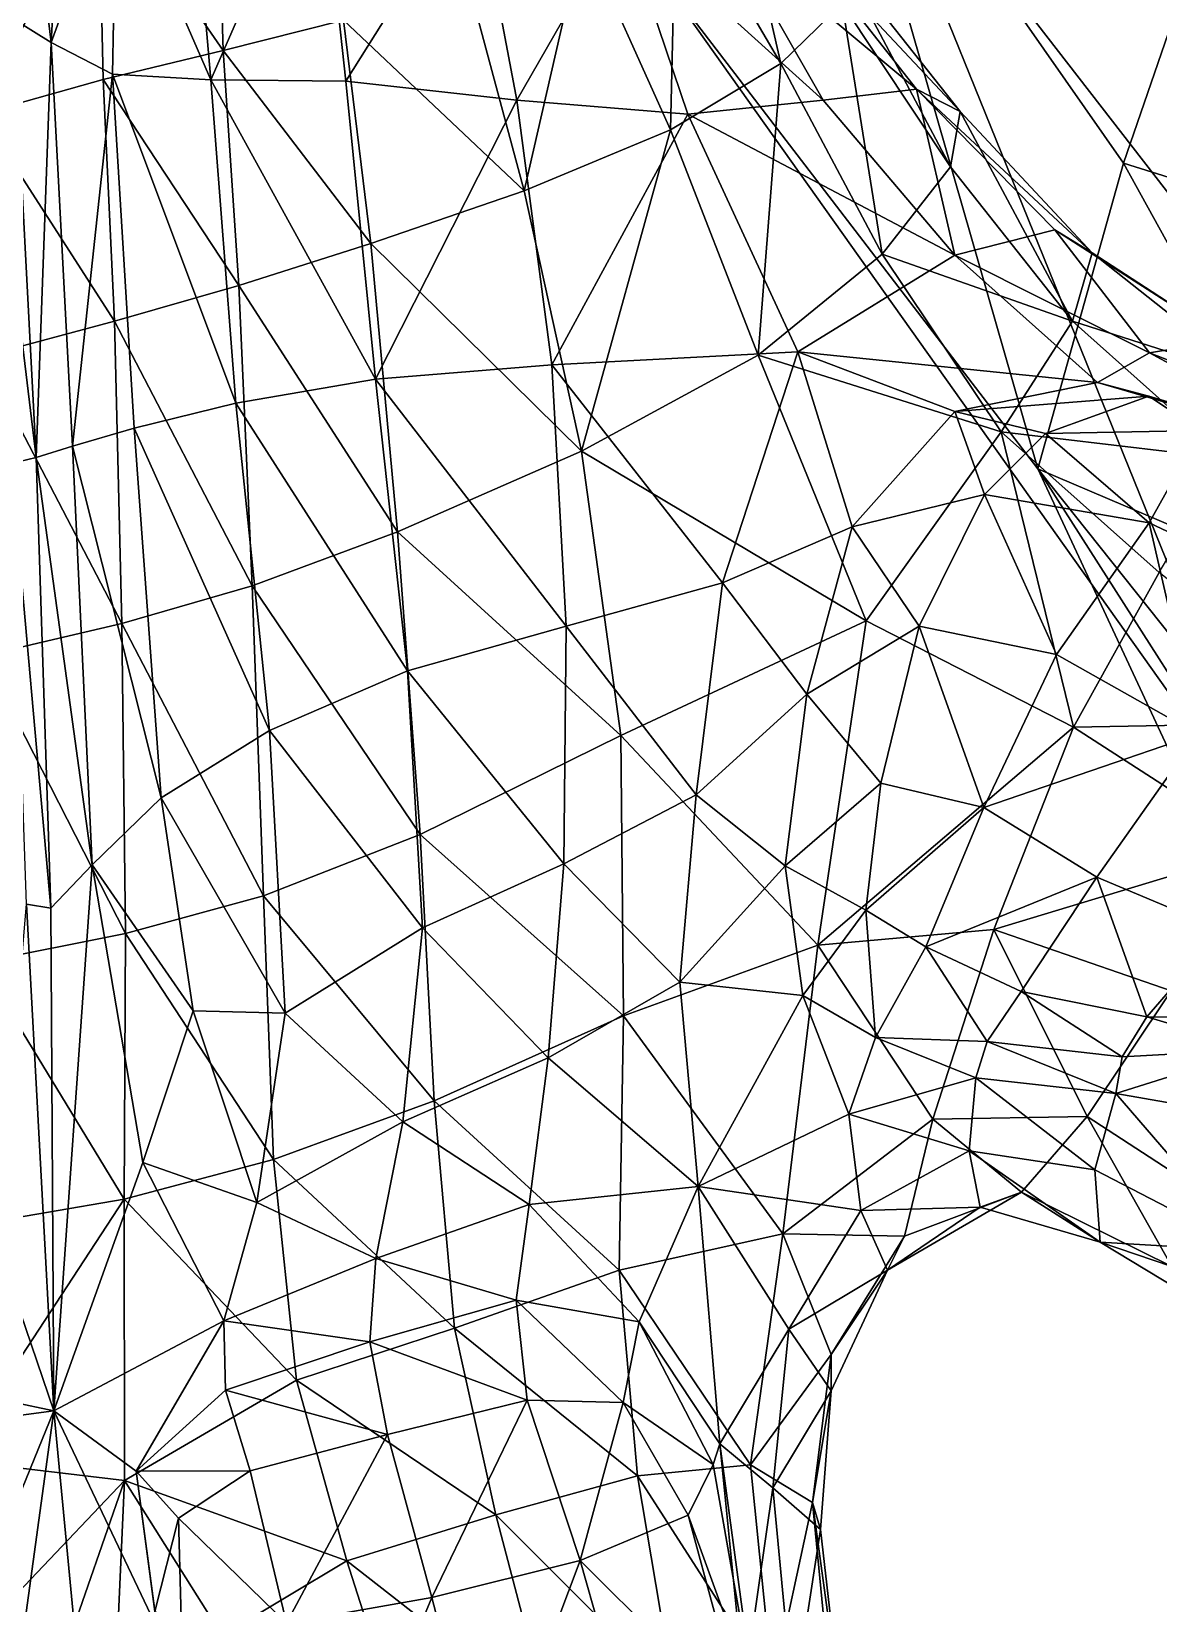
# Model space of a CAD drawing. Extents: x -76 to 76, y -20 to 79.
# Drawn here: x -4.298 to -2.969, y -11.19 to -9.336 of the extents above; entities that cross this region are included whole.
import ezdxf

# ---------------------------------------------------------------- set-up
doc = ezdxf.new("R2010")
doc.units = 0

msp = doc.modelspace()

# ---------------------------------------------------------------- linework, layer by layer
for points in [[(-3.3299, -9.0465, 13.2909), (-2.7079, -9.849, 14.0863), (-2.9404, -8.6608, 14.4055)], [(-4.2751, -9.349, 0.2244), (-4.3198, -9.3212, 0.2704), (-4.3467, -8.7608, 0.5062)], [(-4.2561, -9.0036, 0.3179), (-4.2751, -9.349, 0.2244), (-4.3467, -8.7608, 0.5062)], [(-3.0107, -9.4914, 10.9327), (-3.3582, -8.9937, 10.9503), (-2.8358, -8.9831, 10.5049)], [(-3.0107, -9.4914, 10.9327), (-2.8358, -8.9831, 10.5049), (-2.486, -9.6561, 10.6308)], [(-4.2751, -9.349, 0.2244), (-4.2561, -9.0036, 0.3179), (-4.198, -9.1376, 0.2348)], [(-3.1118, -9.8516, 11.5283), (-3.5645, -9.2606, 11.8281), (-3.3582, -8.9937, 10.9503)], [(-3.0107, -9.4914, 10.9327), (-3.1118, -9.8516, 11.5283), (-3.3582, -8.9937, 10.9503)], [(-3.3299, -9.0465, 13.2909), (-3.5645, -9.2606, 11.8281), (-2.8165, -10.3138, 13.3911)], [(-2.7079, -9.849, 14.0863), (-3.3299, -9.0465, 13.2909), (-2.8165, -10.3138, 13.3911)], [(-4.1137, -9.0806, 0.2363), (-4.0866, -9.393, 0.1399), (-4.198, -9.1376, 0.2348)], [(-4.0866, -9.393, 0.1399), (-4.1137, -9.0806, 0.2363), (-3.9594, -9.1018, 0.2666)], [(-3.9276, -9.3948, 0.1642), (-4.0866, -9.393, 0.1399), (-3.9594, -9.1018, 0.2666)], [(-3.9276, -9.3948, 0.1642), (-3.9594, -9.1018, 0.2666), (-3.776, -9.1528, 0.3264)], [(-3.5379, -9.1632, 1.3046), (-3.4148, -9.374, 1.1932), (-3.4749, -9.111, 1.1749)], [(-3.4148, -9.374, 1.1932), (-3.3423, -9.3033, 1.0279), (-3.4749, -9.111, 1.1749)], [(-4.2027, -9.3863, 0.1562), (-4.2751, -9.349, 0.2244), (-4.198, -9.1376, 0.2348)], [(-4.0723, -9.3587, 1.6786), (-4.0794, -9.1234, 1.7851), (-4.219, -9.1459, 1.7533)], [(-4.0866, -9.393, 0.1399), (-4.2027, -9.3863, 0.1562), (-4.198, -9.1376, 0.2348)], [(-4.0723, -9.3587, 1.6786), (-3.9302, -9.3228, 1.7383), (-4.0794, -9.1234, 1.7851)], [(-4.3578, -9.433, 1.7171), (-4.2137, -9.3926, 1.6155), (-4.219, -9.1459, 1.7533)], [(-4.3556, -9.1873, 1.8379), (-4.3578, -9.433, 1.7171), (-4.219, -9.1459, 1.7533)], [(-4.2137, -9.3926, 1.6155), (-4.0723, -9.3587, 1.6786), (-4.219, -9.1459, 1.7533)], [(-3.7261, -9.4171, 0.2176), (-3.9276, -9.3948, 0.1642), (-3.776, -9.1528, 0.3264)], [(-3.7261, -9.4171, 0.2176), (-3.776, -9.1528, 0.3264), (-3.6027, -9.2019, 0.4197)], [(-3.5379, -9.1632, 1.3046), (-3.6482, -9.2221, 1.4466), (-3.5448, -9.4522, 1.3778)], [(-3.4148, -9.374, 1.1932), (-3.5379, -9.1632, 1.3046), (-3.5448, -9.4522, 1.3778)], [(-3.5245, -9.4334, 0.3023), (-3.7261, -9.4171, 0.2176), (-3.6027, -9.2019, 0.4197)], [(-3.3647, -9.417, 0.4203), (-3.5245, -9.4334, 0.3023), (-3.6027, -9.2019, 0.4197)], [(-3.4786, -9.2174, 0.5502), (-3.3647, -9.417, 0.4203), (-3.6027, -9.2019, 0.4197)], [(-3.7839, -9.2763, 1.6261), (-3.7173, -9.524, 1.6), (-3.6482, -9.2221, 1.4466)], [(-3.7173, -9.524, 1.6), (-3.5448, -9.4522, 1.3778), (-3.6482, -9.2221, 1.4466)], [(-3.3647, -9.417, 0.4203), (-3.4786, -9.2174, 0.5502), (-3.2549, -9.4041, 0.5664)], [(-3.4786, -9.2174, 0.5502), (-3.3948, -9.2259, 0.7031), (-3.2549, -9.4041, 0.5664)], [(-3.2031, -9.4306, 0.7355), (-3.2549, -9.4041, 0.5664), (-3.3948, -9.2259, 0.7031)], [(-3.3425, -9.2543, 0.8634), (-3.2031, -9.4306, 0.7355), (-3.3948, -9.2259, 0.7031)], [(-2.8165, -10.3138, 13.3911), (-3.5645, -9.2606, 11.8281), (-3.1118, -9.8516, 11.5283)], [(-3.2031, -9.4306, 0.7355), (-3.3425, -9.2543, 0.8634), (-3.2147, -9.4957, 0.9189)], [(-3.3425, -9.2543, 0.8634), (-3.3423, -9.3033, 1.0279), (-3.2147, -9.4957, 0.9189)], [(-3.7839, -9.2763, 1.6261), (-3.9302, -9.3228, 1.7383), (-3.7173, -9.524, 1.6)], [(-3.4148, -9.374, 1.1932), (-3.2953, -9.5985, 1.1077), (-3.3423, -9.3033, 1.0279)], [(-3.2953, -9.5985, 1.1077), (-3.2147, -9.4957, 0.9189), (-3.3423, -9.3033, 1.0279)], [(-4.3526, -9.3429, 0.2197), (-4.3198, -9.3212, 0.2704), (-4.2925, -9.8383, 0.1493)], [(-4.3198, -9.3212, 0.2704), (-4.2751, -9.349, 0.2244), (-4.2925, -9.8383, 0.1493)], [(-3.9302, -9.3228, 1.7383), (-4.0723, -9.3587, 1.6786), (-3.8982, -9.5861, 1.7329)], [(-3.9302, -9.3228, 1.7383), (-3.8982, -9.5861, 1.7329), (-3.7173, -9.524, 1.6)], [(-4.322, -9.8455, 0.114), (-4.3526, -9.3429, 0.2197), (-4.2925, -9.8383, 0.1493)], [(-4.2751, -9.349, 0.2244), (-4.2499, -9.8249, 0.1189), (-4.2925, -9.8383, 0.1493)], [(-4.2751, -9.349, 0.2244), (-4.2027, -9.3863, 0.1562), (-4.2499, -9.8249, 0.1189)], [(-4.0723, -9.3587, 1.6786), (-4.2137, -9.3926, 1.6155), (-4.0536, -9.6354, 1.6495)], [(-4.0723, -9.3587, 1.6786), (-4.0536, -9.6354, 1.6495), (-3.8982, -9.5861, 1.7329)], [(-3.4148, -9.374, 1.1932), (-3.5448, -9.4522, 1.3778), (-3.4415, -9.7176, 1.3135)], [(-3.2953, -9.5985, 1.1077), (-3.4148, -9.374, 1.1932), (-3.4415, -9.7176, 1.3135)], [(-4.2137, -9.3926, 1.6155), (-4.3578, -9.433, 1.7171), (-4.2005, -9.6778, 1.5617)], [(-4.2027, -9.3863, 0.1562), (-4.1771, -9.804, 0.072), (-4.2499, -9.8249, 0.1189)], [(-4.2137, -9.3926, 1.6155), (-4.2005, -9.6778, 1.5617), (-4.0536, -9.6354, 1.6495)], [(-4.0866, -9.393, 0.1399), (-4.0573, -9.7744, 0.0578), (-4.2027, -9.3863, 0.1562)], [(-4.0573, -9.7744, 0.0578), (-4.1771, -9.804, 0.072), (-4.2027, -9.3863, 0.1562)], [(-4.0866, -9.393, 0.1399), (-3.9276, -9.3948, 0.1642), (-3.8925, -9.746, 0.073)], [(-4.0573, -9.7744, 0.0578), (-4.0866, -9.393, 0.1399), (-3.8925, -9.746, 0.073)], [(-3.9276, -9.3948, 0.1642), (-3.7261, -9.4171, 0.2176), (-3.8925, -9.746, 0.073)], [(-3.3647, -9.417, 0.4203), (-3.2549, -9.4041, 0.5664), (-3.2094, -9.6, 0.3391)], [(-3.2031, -9.4306, 0.7355), (-3.0476, -9.597, 0.6676), (-3.2549, -9.4041, 0.5664)], [(-3.0476, -9.597, 0.6676), (-3.0917, -9.5698, 0.4888), (-3.2549, -9.4041, 0.5664)], [(-3.2549, -9.4041, 0.5664), (-3.0917, -9.5698, 0.4888), (-3.2094, -9.6, 0.3391)], [(-4.3578, -9.433, 1.7171), (-4.3559, -9.7192, 1.6815), (-4.2005, -9.6778, 1.5617)], [(-3.7261, -9.4171, 0.2176), (-3.6846, -9.729, 0.1142), (-3.8925, -9.746, 0.073)], [(-3.7261, -9.4171, 0.2176), (-3.5245, -9.4334, 0.3023), (-3.6846, -9.729, 0.1142)], [(-3.5245, -9.4334, 0.3023), (-3.3946, -9.714, 0.1757), (-3.6846, -9.729, 0.1142)], [(-3.3647, -9.417, 0.4203), (-3.2094, -9.6, 0.3391), (-3.5245, -9.4334, 0.3023)], [(-3.2094, -9.6, 0.3391), (-3.3946, -9.714, 0.1757), (-3.5245, -9.4334, 0.3023)], [(-3.2031, -9.4306, 0.7355), (-3.2147, -9.4957, 0.9189), (-3.0708, -9.6778, 0.8624)], [(-3.0476, -9.597, 0.6676), (-3.2031, -9.4306, 0.7355), (-3.0708, -9.6778, 0.8624)], [(-3.7173, -9.524, 1.6), (-3.6498, -9.8311, 1.5478), (-3.5448, -9.4522, 1.3778)], [(-3.6498, -9.8311, 1.5478), (-3.4415, -9.7176, 1.3135), (-3.5448, -9.4522, 1.3778)], [(-3.2147, -9.4957, 0.9189), (-3.2953, -9.5985, 1.1077), (-3.0708, -9.6778, 0.8624)], [(-3.0107, -9.4914, 10.9327), (-2.7196, -10.0189, 11.115), (-3.1118, -9.8516, 11.5283)], [(-2.7196, -10.0189, 11.115), (-3.0107, -9.4914, 10.9327), (-2.486, -9.6561, 10.6308)], [(-3.6498, -9.8311, 1.5478), (-3.7173, -9.524, 1.6), (-3.8982, -9.5861, 1.7329)], [(-2.9801, -9.7148, 0.3361), (-3.2094, -9.6, 0.3391), (-3.0917, -9.5698, 0.4888)], [(-2.8892, -9.7, 0.4947), (-3.0917, -9.5698, 0.4888), (-3.0476, -9.597, 0.6676)], [(-2.8892, -9.7, 0.4947), (-2.9801, -9.7148, 0.3361), (-3.0917, -9.5698, 0.4888)], [(-3.8665, -9.9262, 1.6842), (-3.8982, -9.5861, 1.7329), (-4.0536, -9.6354, 1.6495)], [(-3.8665, -9.9262, 1.6842), (-3.6498, -9.8311, 1.5478), (-3.8982, -9.5861, 1.7329)], [(-3.2953, -9.5985, 1.1077), (-3.4415, -9.7176, 1.3135), (-3.1548, -9.8081, 1.0605)], [(-3.0414, -9.7499, 0.2135), (-3.3946, -9.714, 0.1757), (-3.2094, -9.6, 0.3391)], [(-3.2953, -9.5985, 1.1077), (-3.1548, -9.8081, 1.0605), (-3.0708, -9.6778, 0.8624)], [(-2.9801, -9.7148, 0.3361), (-3.0414, -9.7499, 0.2135), (-3.2094, -9.6, 0.3391)], [(-2.861, -9.7449, 0.6786), (-3.0476, -9.597, 0.6676), (-3.0708, -9.6778, 0.8624)], [(-2.861, -9.7449, 0.6786), (-2.8892, -9.7, 0.4947), (-3.0476, -9.597, 0.6676)], [(-4.0379, -9.9896, 1.5962), (-4.0536, -9.6354, 1.6495), (-4.2005, -9.6778, 1.5617)], [(-4.0379, -9.9896, 1.5962), (-3.8665, -9.9262, 1.6842), (-4.0536, -9.6354, 1.6495)], [(-4.1915, -10.0341, 1.5057), (-4.2005, -9.6778, 1.5617), (-4.3559, -9.7192, 1.6815)], [(-4.1915, -10.0341, 1.5057), (-4.0379, -9.9896, 1.5962), (-4.2005, -9.6778, 1.5617)], [(-2.8894, -9.8395, 0.8732), (-3.0708, -9.6778, 0.8624), (-3.1548, -9.8081, 1.0605)], [(-2.8894, -9.8395, 0.8732), (-2.861, -9.7449, 0.6786), (-3.0708, -9.6778, 0.8624)], [(-2.9801, -9.7148, 0.3361), (-2.8892, -9.7, 0.4947), (-2.7292, -9.813, 0.3656)], [(-4.3549, -10.0723, 1.6345), (-4.1915, -10.0341, 1.5057), (-4.3559, -9.7192, 1.6815)], [(-3.6846, -9.729, 0.1142), (-3.6676, -10.0371, 0.0065), (-3.8925, -9.746, 0.073)], [(-3.6846, -9.729, 0.1142), (-3.3946, -9.714, 0.1757), (-3.4835, -9.986, 0.0347)], [(-3.6676, -10.0371, 0.0065), (-3.6846, -9.729, 0.1142), (-3.4835, -9.986, 0.0347)], [(-3.4415, -9.7176, 1.3135), (-3.6498, -9.8311, 1.5478), (-3.3139, -10.0309, 1.2458)], [(-3.3306, -9.9201, 0.0353), (-3.4835, -9.986, 0.0347), (-3.3946, -9.714, 0.1757)], [(-3.4415, -9.7176, 1.3135), (-3.3139, -10.0309, 1.2458), (-3.1548, -9.8081, 1.0605)], [(-3.2094, -9.784, 0.1021), (-3.3306, -9.9201, 0.0353), (-3.3946, -9.714, 0.1757)], [(-3.2094, -9.784, 0.1021), (-3.3946, -9.714, 0.1757), (-3.0414, -9.7499, 0.2135)], [(-3.0414, -9.7499, 0.2135), (-2.9801, -9.7148, 0.3361), (-2.7695, -9.8292, 0.2359)], [(-2.9801, -9.7148, 0.3361), (-2.7292, -9.813, 0.3656), (-2.7695, -9.8292, 0.2359)], [(-4.0573, -9.7744, 0.0578), (-3.8925, -9.746, 0.073), (-3.855, -10.0898, -0.0227)], [(-3.6676, -10.0371, 0.0065), (-3.855, -10.0898, -0.0227), (-3.8925, -9.746, 0.073)], [(-2.9807, -9.7659, 0.1378), (-3.2094, -9.784, 0.1021), (-3.0414, -9.7499, 0.2135)], [(-2.9807, -9.7659, 0.1378), (-3.0414, -9.7499, 0.2135), (-2.7695, -9.8292, 0.2359)], [(-3.2094, -9.784, 0.1021), (-2.9807, -9.7659, 0.1378), (-3.1025, -9.81, 0.0716)], [(-2.9807, -9.7659, 0.1378), (-2.9197, -9.8066, 0.0823), (-3.1025, -9.81, 0.0716)], [(-2.9807, -9.7659, 0.1378), (-2.7325, -9.8401, 0.1553), (-2.9197, -9.8066, 0.0823)], [(-2.7325, -9.8401, 0.1553), (-2.9807, -9.7659, 0.1378), (-2.7695, -9.8292, 0.2359)], [(-4.0573, -9.7744, 0.0578), (-4.0177, -10.1604, -0.0265), (-4.1771, -9.804, 0.072)], [(-4.0177, -10.1604, -0.0265), (-4.0573, -9.7744, 0.0578), (-3.855, -10.0898, -0.0227)], [(-3.3306, -9.9201, 0.0353), (-3.2094, -9.784, 0.1021), (-3.1744, -9.8822, 0.025)], [(-3.2094, -9.784, 0.1021), (-3.1025, -9.81, 0.0716), (-3.1744, -9.8822, 0.025)], [(-4.2499, -9.8249, 0.1189), (-4.1771, -9.804, 0.072), (-4.1452, -10.2398, -0.0062)], [(-4.0177, -10.1604, -0.0265), (-4.1452, -10.2398, -0.0062), (-4.1771, -9.804, 0.072)], [(-3.1548, -9.8081, 1.0605), (-3.3139, -10.0309, 1.2458), (-3.0695, -10.1563, 1.179)], [(-2.9803, -9.9154, 0.0202), (-3.1744, -9.8822, 0.025), (-3.1025, -9.81, 0.0716)], [(-2.9685, -9.9739, 1.0641), (-2.8894, -9.8395, 0.8732), (-3.1548, -9.8081, 1.0605)], [(-2.9685, -9.9739, 1.0641), (-3.1548, -9.8081, 1.0605), (-3.0695, -10.1563, 1.179)], [(-2.9197, -9.8066, 0.0823), (-2.9803, -9.9154, 0.0202), (-3.1025, -9.81, 0.0716)], [(-2.9803, -9.9154, 0.0202), (-2.9197, -9.8066, 0.0823), (-2.7927, -10.0044, 0.0239)], [(-4.322, -9.8455, 0.114), (-4.2925, -9.8383, 0.1493), (-4.2754, -10.3699, 0.0635)], [(-4.2499, -9.8249, 0.1189), (-4.2268, -10.3188, 0.0371), (-4.2925, -9.8383, 0.1493)], [(-4.2268, -10.3188, 0.0371), (-4.2754, -10.3699, 0.0635), (-4.2925, -9.8383, 0.1493)], [(-4.2268, -10.3188, 0.0371), (-4.2499, -9.8249, 0.1189), (-4.1452, -10.2398, -0.0062)], [(-3.6498, -9.8311, 1.5478), (-3.8665, -9.9262, 1.6842), (-3.6034, -10.166, 1.4748)], [(-3.6498, -9.8311, 1.5478), (-3.6034, -10.166, 1.4748), (-3.3139, -10.0309, 1.2458)], [(-4.3039, -10.3651, 0.0333), (-4.322, -9.8455, 0.114), (-4.2754, -10.3699, 0.0635)], [(-2.7314, -10.6683, 13.0464), (-2.8165, -10.3138, 13.3911), (-3.1118, -9.8516, 11.5283)], [(-2.7314, -10.6683, 13.0464), (-3.1118, -9.8516, 11.5283), (-2.8654, -10.1614, 11.5341)], [(-2.7196, -10.0189, 11.115), (-2.8654, -10.1614, 11.5341), (-3.1118, -9.8516, 11.5283)], [(-3.3306, -9.9201, 0.0353), (-3.1744, -9.8822, 0.025), (-3.2515, -10.0371, -0.0136)], [(-3.0897, -10.0707, -0.0235), (-3.2515, -10.0371, -0.0136), (-3.1744, -9.8822, 0.025)], [(-2.9803, -9.9154, 0.0202), (-3.0897, -10.0707, -0.0235), (-3.1744, -9.8822, 0.025)], [(-3.0897, -10.0707, -0.0235), (-2.9803, -9.9154, 0.0202), (-2.9229, -10.1646, -0.0266)], [(-2.9803, -9.9154, 0.0202), (-2.7927, -10.0044, 0.0239), (-2.9229, -10.1646, -0.0266)], [(-3.8665, -9.9262, 1.6842), (-4.0379, -9.9896, 1.5962), (-3.84, -10.2831, 1.6085)], [(-3.8665, -9.9262, 1.6842), (-3.84, -10.2831, 1.6085), (-3.6034, -10.166, 1.4748)], [(-3.3306, -9.9201, 0.0353), (-3.384, -10.1176, -0.016), (-3.4835, -9.986, 0.0347)], [(-3.384, -10.1176, -0.016), (-3.3306, -9.9201, 0.0353), (-3.2515, -10.0371, -0.0136)], [(-4.0379, -9.9896, 1.5962), (-4.1915, -10.0341, 1.5057), (-4.0245, -10.3552, 1.5316)], [(-4.0379, -9.9896, 1.5962), (-4.0245, -10.3552, 1.5316), (-3.84, -10.2831, 1.6085)], [(-3.6676, -10.0371, 0.0065), (-3.4835, -9.986, 0.0347), (-3.5146, -10.2363, -0.0307)], [(-3.384, -10.1176, -0.016), (-3.5146, -10.2363, -0.0307), (-3.4835, -9.986, 0.0347)], [(-2.9685, -9.9739, 1.0641), (-3.0695, -10.1563, 1.179), (-2.7478, -10.1503, 1.0955)], [(-4.1915, -10.0341, 1.5057), (-4.3549, -10.0723, 1.6345), (-4.1873, -10.3997, 1.4528)], [(-4.1915, -10.0341, 1.5057), (-4.1873, -10.3997, 1.4528), (-4.0245, -10.3552, 1.5316)], [(-3.6676, -10.0371, 0.0065), (-3.6706, -10.3176, -0.058), (-3.855, -10.0898, -0.0227)], [(-3.6706, -10.3176, -0.058), (-3.6676, -10.0371, 0.0065), (-3.5146, -10.2363, -0.0307)], [(-3.3709, -10.4134, 1.2107), (-3.3139, -10.0309, 1.2458), (-3.6034, -10.166, 1.4748)], [(-3.384, -10.1176, -0.016), (-3.2515, -10.0371, -0.0136), (-3.2967, -10.2222, -0.0122)], [(-3.0695, -10.1563, 1.179), (-3.3139, -10.0309, 1.2458), (-3.3709, -10.4134, 1.2107)], [(-3.1752, -10.251, -0.0242), (-3.2967, -10.2222, -0.0122), (-3.2515, -10.0371, -0.0136)], [(-3.0897, -10.0707, -0.0235), (-3.1752, -10.251, -0.0242), (-3.2515, -10.0371, -0.0136)], [(-4.3549, -10.0723, 1.6345), (-4.359, -10.4337, 1.5806), (-4.1873, -10.3997, 1.4528)], [(-3.1752, -10.251, -0.0242), (-3.0897, -10.0707, -0.0235), (-2.9229, -10.1646, -0.0266)], [(-4.0177, -10.1604, -0.0265), (-3.855, -10.0898, -0.0227), (-3.837, -10.3928, -0.0789)], [(-3.6706, -10.3176, -0.058), (-3.837, -10.3928, -0.0789), (-3.855, -10.0898, -0.0227)], [(-3.384, -10.1176, -0.016), (-3.4095, -10.3199, -0.0053), (-3.5146, -10.2363, -0.0307)], [(-3.4095, -10.3199, -0.0053), (-3.384, -10.1176, -0.016), (-3.2967, -10.2222, -0.0122)], [(-3.1637, -10.3948, 1.1459), (-3.0695, -10.1563, 1.179), (-3.3709, -10.4134, 1.2107)], [(-3.0695, -10.1563, 1.179), (-3.1637, -10.3948, 1.1459), (-2.8481, -10.2993, 1.1931)], [(-3.0695, -10.1563, 1.179), (-2.8481, -10.2993, 1.1931), (-2.7478, -10.1503, 1.0955)], [(-4.0177, -10.1604, -0.0265), (-3.999, -10.4937, -0.0747), (-4.1452, -10.2398, -0.0062)], [(-3.999, -10.4937, -0.0747), (-4.0177, -10.1604, -0.0265), (-3.837, -10.3928, -0.0789)], [(-3.6002, -10.4967, 1.3863), (-3.6034, -10.166, 1.4748), (-3.84, -10.2831, 1.6085)], [(-3.6002, -10.4967, 1.3863), (-3.3709, -10.4134, 1.2107), (-3.6034, -10.166, 1.4748)], [(-3.042, -10.3331, -0.027), (-3.1752, -10.251, -0.0242), (-2.9229, -10.1646, -0.0266)], [(-2.8943, -10.3955, -0.0069), (-3.042, -10.3331, -0.027), (-2.9229, -10.1646, -0.0266)], [(-3.4095, -10.3199, -0.0053), (-3.2967, -10.2222, -0.0122), (-3.3144, -10.372, 0.0071)], [(-3.2967, -10.2222, -0.0122), (-3.1752, -10.251, -0.0242), (-3.3144, -10.372, 0.0071)], [(-4.2268, -10.3188, 0.0371), (-4.1452, -10.2398, -0.0062), (-4.1076, -10.4908, -0.0403)], [(-3.999, -10.4937, -0.0747), (-4.1076, -10.4908, -0.0403), (-4.1452, -10.2398, -0.0062)], [(-3.6706, -10.3176, -0.058), (-3.5146, -10.2363, -0.0307), (-3.5336, -10.4569, -0.0097)], [(-3.4095, -10.3199, -0.0053), (-3.5336, -10.4569, -0.0097), (-3.5146, -10.2363, -0.0307)], [(-3.1752, -10.251, -0.0242), (-3.2439, -10.4152, 0.004), (-3.3144, -10.372, 0.0071)], [(-3.1752, -10.251, -0.0242), (-3.042, -10.3331, -0.027), (-3.2439, -10.4152, 0.004)], [(-3.8235, -10.5969, 1.5225), (-3.84, -10.2831, 1.6085), (-4.0245, -10.3552, 1.5316)], [(-3.8235, -10.5969, 1.5225), (-3.6002, -10.4967, 1.3863), (-3.84, -10.2831, 1.6085)], [(-3.1637, -10.3948, 1.1459), (-2.9545, -10.4674, 1.14), (-2.8481, -10.2993, 1.1931)], [(-4.2754, -10.3699, 0.0635), (-4.2268, -10.3188, 0.0371), (-4.2718, -10.9623, 0.0365)], [(-4.2268, -10.3188, 0.0371), (-4.1671, -10.6698, -0.0192), (-4.2718, -10.9623, 0.0365)], [(-4.1671, -10.6698, -0.0192), (-4.2268, -10.3188, 0.0371), (-4.1076, -10.4908, -0.0403)], [(-3.6706, -10.3176, -0.058), (-3.689, -10.5464, -0.0321), (-3.837, -10.3928, -0.0789)], [(-3.689, -10.5464, -0.0321), (-3.6706, -10.3176, -0.058), (-3.5336, -10.4569, -0.0097)], [(-3.4095, -10.3199, -0.0053), (-3.3887, -10.4728, 0.0286), (-3.5336, -10.4569, -0.0097)], [(-3.3887, -10.4728, 0.0286), (-3.4095, -10.3199, -0.0053), (-3.3144, -10.372, 0.0071)], [(-3.042, -10.3331, -0.027), (-3.1312, -10.4679, 0.0064), (-3.2439, -10.4152, 0.004)], [(-2.9833, -10.4981, 0.0207), (-3.1312, -10.4679, 0.0064), (-3.042, -10.3331, -0.027)], [(-2.8943, -10.3955, -0.0069), (-2.9833, -10.4981, 0.0207), (-3.042, -10.3331, -0.027)], [(-4.0128, -10.6662, 1.4691), (-4.0245, -10.3552, 1.5316), (-4.1873, -10.3997, 1.4528)], [(-4.0128, -10.6662, 1.4691), (-3.8235, -10.5969, 1.5225), (-4.0245, -10.3552, 1.5316)], [(-4.3384, -10.7683, -0.0189), (-4.3039, -10.3651, 0.0333), (-4.2718, -10.9623, 0.0365)], [(-4.3039, -10.3651, 0.0333), (-4.2754, -10.3699, 0.0635), (-4.2718, -10.9623, 0.0365)], [(-3.3031, -10.5223, 0.0467), (-3.3887, -10.4728, 0.0286), (-3.3144, -10.372, 0.0071)], [(-3.2439, -10.4152, 0.004), (-3.3031, -10.5223, 0.0467), (-3.3144, -10.372, 0.0071)], [(-3.999, -10.4937, -0.0747), (-3.837, -10.3928, -0.0789), (-3.8604, -10.6218, -0.0518)], [(-3.689, -10.5464, -0.0321), (-3.8604, -10.6218, -0.0518), (-3.837, -10.3928, -0.0789)], [(-3.1637, -10.3948, 1.1459), (-3.3709, -10.4134, 1.2107), (-3.2355, -10.6185, 0.9946)], [(-3.1637, -10.3948, 1.1459), (-3.2355, -10.6185, 0.9946), (-3.0534, -10.6154, 0.9724)], [(-2.9545, -10.4674, 1.14), (-3.1637, -10.3948, 1.1459), (-3.0534, -10.6154, 0.9724)], [(-2.9833, -10.4981, 0.0207), (-2.8943, -10.3955, -0.0069), (-2.8688, -10.4988, 0.0426)], [(-4.1888, -10.7127, 1.4089), (-4.1873, -10.3997, 1.4528), (-4.359, -10.4337, 1.5806)], [(-4.1888, -10.7127, 1.4089), (-4.0128, -10.6662, 1.4691), (-4.1873, -10.3997, 1.4528)], [(-3.3709, -10.4134, 1.2107), (-3.6002, -10.4967, 1.3863), (-3.4122, -10.7538, 1.0701)], [(-3.3709, -10.4134, 1.2107), (-3.4122, -10.7538, 1.0701), (-3.2355, -10.6185, 0.9946)], [(-3.3031, -10.5223, 0.0467), (-3.2439, -10.4152, 0.004), (-3.1715, -10.5269, 0.0574)], [(-3.2439, -10.4152, 0.004), (-3.1312, -10.4679, 0.0064), (-3.1715, -10.5269, 0.0574)], [(-4.3723, -10.7445, 1.5246), (-4.1888, -10.7127, 1.4089), (-4.359, -10.4337, 1.5806)], [(-3.689, -10.5464, -0.0321), (-3.5336, -10.4569, -0.0097), (-3.5122, -10.6978, 0.078)], [(-3.3887, -10.4728, 0.0286), (-3.5122, -10.6978, 0.078), (-3.5336, -10.4569, -0.0097)], [(-3.3346, -10.6125, 0.1309), (-3.5122, -10.6978, 0.078), (-3.3887, -10.4728, 0.0286)], [(-3.3031, -10.5223, 0.0467), (-3.3346, -10.6125, 0.1309), (-3.3887, -10.4728, 0.0286)], [(-3.0123, -10.5452, 0.0693), (-3.1715, -10.5269, 0.0574), (-3.1312, -10.4679, 0.0064)], [(-2.9833, -10.4981, 0.0207), (-3.0123, -10.5452, 0.0693), (-3.1312, -10.4679, 0.0064)], [(-2.9545, -10.4674, 1.14), (-3.0534, -10.6154, 0.9724), (-2.833, -10.7587, 0.9521)], [(-4.0324, -10.7169, -0.0482), (-4.1671, -10.6698, -0.0192), (-4.1076, -10.4908, -0.0403)], [(-3.999, -10.4937, -0.0747), (-4.0324, -10.7169, -0.0482), (-4.1076, -10.4908, -0.0403)], [(-4.0324, -10.7169, -0.0482), (-3.999, -10.4937, -0.0747), (-3.8604, -10.6218, -0.0518)], [(-3.6002, -10.4967, 1.3863), (-3.8235, -10.5969, 1.5225), (-3.6052, -10.7966, 1.3172)], [(-3.6002, -10.4967, 1.3863), (-3.6052, -10.7966, 1.3172), (-3.4122, -10.7538, 1.0701)], [(-3.0123, -10.5452, 0.0693), (-2.9833, -10.4981, 0.0207), (-2.8547, -10.5364, 0.0801)], [(-2.9833, -10.4981, 0.0207), (-2.8688, -10.4988, 0.0426), (-2.8547, -10.5364, 0.0801)], [(-3.3346, -10.6125, 0.1309), (-3.3031, -10.5223, 0.0467), (-3.1847, -10.5697, 0.1427)], [(-3.3031, -10.5223, 0.0467), (-3.1715, -10.5269, 0.0574), (-3.1847, -10.5697, 0.1427)], [(-3.0198, -10.5882, 0.1481), (-3.1847, -10.5697, 0.1427), (-3.1715, -10.5269, 0.0574)], [(-3.0123, -10.5452, 0.0693), (-3.0198, -10.5882, 0.1481), (-3.1715, -10.5269, 0.0574)], [(-3.689, -10.5464, -0.0321), (-3.7115, -10.7193, 0.0049), (-3.8604, -10.6218, -0.0518)], [(-3.7115, -10.7193, 0.0049), (-3.689, -10.5464, -0.0321), (-3.5122, -10.6978, 0.078)], [(-3.0123, -10.5452, 0.0693), (-2.8547, -10.5364, 0.0801), (-3.0198, -10.5882, 0.1481)], [(-2.8547, -10.5364, 0.0801), (-2.817, -10.6235, 0.1369), (-3.0198, -10.5882, 0.1481)], [(-3.3346, -10.6125, 0.1309), (-3.1847, -10.5697, 0.1427), (-3.1926, -10.6561, 0.279)], [(-3.0444, -10.6783, 0.2662), (-3.1926, -10.6561, 0.279), (-3.1847, -10.5697, 0.1427)], [(-3.0198, -10.5882, 0.1481), (-3.0444, -10.6783, 0.2662), (-3.1847, -10.5697, 0.1427)], [(-3.8235, -10.5969, 1.5225), (-4.0128, -10.6662, 1.4691), (-3.7996, -10.8651, 1.4549)], [(-3.8235, -10.5969, 1.5225), (-3.7996, -10.8651, 1.4549), (-3.6052, -10.7966, 1.3172)], [(-3.0444, -10.6783, 0.2662), (-3.0198, -10.5882, 0.1481), (-2.8594, -10.7743, 0.2454)], [(-3.0198, -10.5882, 0.1481), (-2.817, -10.6235, 0.1369), (-2.8594, -10.7743, 0.2454)], [(-3.3346, -10.6125, 0.1309), (-3.3204, -10.7262, 0.2839), (-3.5122, -10.6978, 0.078)], [(-3.269, -10.7565, 0.755), (-3.2355, -10.6185, 0.9946), (-3.4122, -10.7538, 1.0701)], [(-3.3204, -10.7262, 0.2839), (-3.3346, -10.6125, 0.1309), (-3.1926, -10.6561, 0.279)], [(-3.269, -10.7565, 0.755), (-3.131, -10.7045, 0.7262), (-3.2355, -10.6185, 0.9946)], [(-3.131, -10.7045, 0.7262), (-3.0534, -10.6154, 0.9724), (-3.2355, -10.6185, 0.9946)], [(-3.131, -10.7045, 0.7262), (-2.9536, -10.7922, 0.695), (-3.0534, -10.6154, 0.9724)], [(-2.9536, -10.7922, 0.695), (-2.833, -10.7587, 0.9521), (-3.0534, -10.6154, 0.9724)], [(-4.0324, -10.7169, -0.0482), (-3.8604, -10.6218, -0.0518), (-3.8921, -10.7827, -0.0165)], [(-3.7115, -10.7193, 0.0049), (-3.8921, -10.7827, -0.0165), (-3.8604, -10.6218, -0.0518)], [(-3.3204, -10.7262, 0.2839), (-3.1926, -10.6561, 0.279), (-3.1798, -10.7223, 0.4716)], [(-3.0444, -10.6783, 0.2662), (-3.0383, -10.7637, 0.4423), (-3.1926, -10.6561, 0.279)], [(-3.0383, -10.7637, 0.4423), (-3.1798, -10.7223, 0.4716), (-3.1926, -10.6561, 0.279)], [(-4.0713, -10.8563, -0.014), (-4.2718, -10.9623, 0.0365), (-4.1671, -10.6698, -0.0192)], [(-4.0128, -10.6662, 1.4691), (-4.1888, -10.7127, 1.4089), (-3.9858, -10.9264, 1.4183)], [(-4.0324, -10.7169, -0.0482), (-4.0713, -10.8563, -0.014), (-4.1671, -10.6698, -0.0192)], [(-4.0128, -10.6662, 1.4691), (-3.9858, -10.9264, 1.4183), (-3.7996, -10.8651, 1.4549)], [(-3.0444, -10.6783, 0.2662), (-2.8594, -10.7743, 0.2454), (-3.0383, -10.7637, 0.4423)], [(-4.3723, -10.7445, 1.5246), (-4.3907, -11.0205, 1.4822), (-4.1888, -10.7127, 1.4089)], [(-4.3907, -11.0205, 1.4822), (-4.1887, -11.0446, 1.2948), (-4.1888, -10.7127, 1.4089)], [(-4.1888, -10.7127, 1.4089), (-4.1887, -11.0446, 1.2948), (-3.9858, -10.9264, 1.4183)], [(-3.7115, -10.7193, 0.0049), (-3.5122, -10.6978, 0.078), (-3.5817, -10.8575, 0.0149)], [(-3.5817, -10.8575, 0.0149), (-3.5122, -10.6978, 0.078), (-3.4867, -11.0014, 0.1565)], [(-3.3204, -10.7262, 0.2839), (-3.4053, -10.8661, 0.2939), (-3.5122, -10.6978, 0.078)], [(-3.4867, -11.0014, 0.1565), (-3.5122, -10.6978, 0.078), (-3.4053, -10.8661, 0.2939)], [(-3.269, -10.7565, 0.755), (-3.289, -10.7965, 0.4953), (-3.131, -10.7045, 0.7262)], [(-3.289, -10.7965, 0.4953), (-3.1798, -10.7223, 0.4716), (-3.131, -10.7045, 0.7262)], [(-3.131, -10.7045, 0.7262), (-3.1798, -10.7223, 0.4716), (-3.0383, -10.7637, 0.4423)], [(-2.9536, -10.7922, 0.695), (-3.131, -10.7045, 0.7262), (-3.0383, -10.7637, 0.4423)], [(-4.0713, -10.8563, -0.014), (-4.0324, -10.7169, -0.0482), (-3.8921, -10.7827, -0.0165)], [(-3.7115, -10.7193, 0.0049), (-3.7267, -10.8318, -0.0261), (-3.8921, -10.7827, -0.0165)], [(-3.7267, -10.8318, -0.0261), (-3.7115, -10.7193, 0.0049), (-3.5817, -10.8575, 0.0149)], [(-3.3204, -10.7262, 0.2839), (-3.289, -10.7965, 0.4953), (-3.4053, -10.8661, 0.2939)], [(-3.289, -10.7965, 0.4953), (-3.3204, -10.7262, 0.2839), (-3.1798, -10.7223, 0.4716)], [(-4.4655, -10.9217, -0.0392), (-4.3384, -10.7683, -0.0189), (-4.2718, -10.9623, 0.0365)], [(-3.4504, -11.0263, 1.0669), (-3.4122, -10.7538, 1.0701), (-3.6052, -10.7966, 1.3172)], [(-3.3552, -10.8959, 0.7805), (-3.4122, -10.7538, 1.0701), (-3.4504, -11.0263, 1.0669)], [(-3.3552, -10.8959, 0.7805), (-3.269, -10.7565, 0.755), (-3.4122, -10.7538, 1.0701)], [(-3.269, -10.7565, 0.755), (-3.3552, -10.8959, 0.7805), (-3.289, -10.7965, 0.4953)], [(-2.9536, -10.7922, 0.695), (-3.0383, -10.7637, 0.4423), (-2.8556, -10.8741, 0.4106)], [(-2.8594, -10.7743, 0.2454), (-2.8556, -10.8741, 0.4106), (-3.0383, -10.7637, 0.4423)], [(-4.0713, -10.8563, -0.014), (-3.8921, -10.7827, -0.0165), (-3.8993, -10.8812, -0.0481)], [(-3.7267, -10.8318, -0.0261), (-3.8993, -10.8812, -0.0481), (-3.8921, -10.7827, -0.0165)], [(-3.5835, -11.0391, 1.3023), (-3.6052, -10.7966, 1.3172), (-3.7996, -10.8651, 1.4549)], [(-3.5835, -11.0391, 1.3023), (-3.4504, -11.0263, 1.0669), (-3.6052, -10.7966, 1.3172)], [(-3.289, -10.7965, 0.4953), (-3.3552, -10.939, 0.5175), (-3.4053, -10.8661, 0.2939)], [(-3.3552, -10.8959, 0.7805), (-3.3552, -10.939, 0.5175), (-3.289, -10.7965, 0.4953)], [(-3.7267, -10.8318, -0.0261), (-3.7136, -10.9498, -0.0631), (-3.8993, -10.8812, -0.0481)], [(-3.7267, -10.8318, -0.0261), (-3.5817, -10.8575, 0.0149), (-3.6005, -10.9527, -0.0173)], [(-3.7136, -10.9498, -0.0631), (-3.7267, -10.8318, -0.0261), (-3.6005, -10.9527, -0.0173)], [(-4.1747, -11.0335, -0.0049), (-4.2718, -10.9623, 0.0365), (-4.0713, -10.8563, -0.014)], [(-4.0694, -10.938, -0.0389), (-4.1747, -11.0335, -0.0049), (-4.0713, -10.8563, -0.014)], [(-4.0694, -10.938, -0.0389), (-4.0713, -10.8563, -0.014), (-3.8993, -10.8812, -0.0481)], [(-3.5817, -10.8575, 0.0149), (-3.4944, -11.0259, 0.0631), (-3.6005, -10.9527, -0.0173)], [(-3.4944, -11.0259, 0.0631), (-3.5817, -10.8575, 0.0149), (-3.4867, -11.0014, 0.1565)], [(-3.7509, -11.0849, 1.4344), (-3.7996, -10.8651, 1.4549), (-3.9858, -10.9264, 1.4183)], [(-3.7509, -11.0849, 1.4344), (-3.5835, -11.0391, 1.3023), (-3.7996, -10.8651, 1.4549)], [(-3.4243, -11.0531, 0.3218), (-3.4867, -11.0014, 0.1565), (-3.4053, -10.8661, 0.2939)], [(-3.4243, -11.0531, 0.3218), (-3.4053, -10.8661, 0.2939), (-3.3552, -10.939, 0.5175)], [(-4.0694, -10.938, -0.0389), (-3.8993, -10.8812, -0.0481), (-3.8784, -10.9902, -0.086)], [(-3.7136, -10.9498, -0.0631), (-3.8784, -10.9902, -0.086), (-3.8993, -10.8812, -0.0481)], [(-3.3774, -11.0704, 0.8023), (-3.3552, -10.8959, 0.7805), (-3.4504, -11.0263, 1.0669)], [(-3.3552, -10.8959, 0.7805), (-3.3774, -11.0704, 0.8023), (-3.3552, -10.939, 0.5175)], [(-4.4708, -10.9887, -0.0025), (-4.4655, -10.9217, -0.0392), (-4.2718, -10.9623, 0.0365)], [(-3.9265, -11.1394, 1.3891), (-3.9858, -10.9264, 1.4183), (-4.1887, -11.0446, 1.2948)], [(-3.9265, -11.1394, 1.3891), (-3.7509, -11.0849, 1.4344), (-3.9858, -10.9264, 1.4183)], [(-4.0694, -10.938, -0.0389), (-4.0402, -11.0332, -0.0685), (-4.1747, -11.0335, -0.0049)], [(-4.0402, -11.0332, -0.0685), (-4.0694, -10.938, -0.0389), (-3.8784, -10.9902, -0.086)], [(-3.826, -11.1825, -0.0697), (-3.8784, -10.9902, -0.086), (-3.7136, -10.9498, -0.0631)], [(-3.6512, -11.1389, -0.0438), (-3.826, -11.1825, -0.0697), (-3.7136, -10.9498, -0.0631)], [(-3.6512, -11.1389, -0.0438), (-3.7136, -10.9498, -0.0631), (-3.6005, -10.9527, -0.0173)], [(-3.5238, -11.0855, 0.0076), (-3.6512, -11.1389, -0.0438), (-3.6005, -10.9527, -0.0173)], [(-3.4944, -11.0259, 0.0631), (-3.5238, -11.0855, 0.0076), (-3.6005, -10.9527, -0.0173)], [(-3.3678, -11.1024, 0.5426), (-3.4243, -11.0531, 0.3218), (-3.3552, -10.939, 0.5175)], [(-3.3774, -11.0704, 0.8023), (-3.3678, -11.1024, 0.5426), (-3.3552, -10.939, 0.5175)], [(-4.4708, -10.9887, -0.0025), (-4.2718, -10.9623, 0.0365), (-4.3416, -11.1335, 0.0002)], [(-4.3416, -11.1335, 0.0002), (-4.2718, -10.9623, 0.0365), (-4.3234, -11.3377, 0.1687)], [(-4.3234, -11.3377, 0.1687), (-4.2718, -10.9623, 0.0365), (-4.2398, -11.3006, 0.3523)], [(-4.2398, -11.3006, 0.3523), (-4.2718, -10.9623, 0.0365), (-4.1501, -11.2189, 0.1532)], [(-4.1501, -11.2189, 0.1532), (-4.2718, -10.9623, 0.0365), (-4.1747, -11.0335, -0.0049)], [(-3.9974, -11.213, -0.0481), (-4.0402, -11.0332, -0.0685), (-3.8784, -10.9902, -0.086)], [(-3.826, -11.1825, -0.0697), (-3.9974, -11.213, -0.0481), (-3.8784, -10.9902, -0.086)], [(-3.4944, -11.0259, 0.0631), (-3.4867, -11.0014, 0.1565), (-3.4465, -11.2982, 0.1217)], [(-3.4867, -11.0014, 0.1565), (-3.4243, -11.0531, 0.3218), (-3.4578, -11.2884, 0.2096)], [(-3.4867, -11.0014, 0.1565), (-3.4578, -11.2884, 0.2096), (-3.4465, -11.2982, 0.1217)], [(-4.3907, -11.0205, 1.4822), (-4.4098, -11.2774, 1.4691), (-4.1887, -11.0446, 1.2948)], [(-3.4504, -11.0263, 1.0669), (-3.5835, -11.0391, 1.3023), (-3.4243, -11.2875, 1.0836)], [(-3.4944, -11.0259, 0.0631), (-3.4465, -11.2982, 0.1217), (-3.5238, -11.0855, 0.0076)], [(-3.3774, -11.0704, 0.8023), (-3.4504, -11.0263, 1.0669), (-3.4243, -11.2875, 1.0836)], [(-4.4098, -11.2774, 1.4691), (-4.2812, -11.3118, 1.2547), (-4.1887, -11.0446, 1.2948)], [(-4.2006, -11.3163, 0.9632), (-4.1887, -11.0446, 1.2948), (-4.2812, -11.3118, 1.2547)], [(-4.0732, -11.2273, 1.2111), (-4.1887, -11.0446, 1.2948), (-4.2006, -11.3163, 0.9632)], [(-4.0732, -11.2273, 1.2111), (-3.9265, -11.1394, 1.3891), (-4.1887, -11.0446, 1.2948)], [(-4.0402, -11.0332, -0.0685), (-4.1249, -11.0892, -0.0289), (-4.1747, -11.0335, -0.0049)], [(-4.1529, -11.199, 0.048), (-4.1501, -11.2189, 0.1532), (-4.1747, -11.0335, -0.0049)], [(-4.1529, -11.199, 0.048), (-4.1747, -11.0335, -0.0049), (-4.1249, -11.0892, -0.0289)], [(-4.0402, -11.0332, -0.0685), (-3.9974, -11.213, -0.0481), (-4.1249, -11.0892, -0.0289)], [(-3.5835, -11.0391, 1.3023), (-3.7509, -11.0849, 1.4344), (-3.5403, -11.2953, 1.3125)], [(-3.5835, -11.0391, 1.3023), (-3.5403, -11.2953, 1.3125), (-3.4243, -11.2875, 1.0836)], [(-3.4243, -11.0531, 0.3218), (-3.3996, -11.3103, 0.3634), (-3.4578, -11.2884, 0.2096)], [(-3.4243, -11.0531, 0.3218), (-3.3678, -11.1024, 0.5426), (-3.3996, -11.3103, 0.3634)], [(-3.7509, -11.0849, 1.4344), (-3.9265, -11.1394, 1.3891), (-3.6876, -11.3262, 1.4353)], [(-3.7509, -11.0849, 1.4344), (-3.6876, -11.3262, 1.4353), (-3.5403, -11.2953, 1.3125)], [(-3.3541, -11.3101, 0.8245), (-3.3774, -11.0704, 0.8023), (-3.4243, -11.2875, 1.0836)], [(-3.3774, -11.0704, 0.8023), (-3.3541, -11.3101, 0.8245), (-3.3418, -11.329, 0.5721)], [(-3.3678, -11.1024, 0.5426), (-3.3774, -11.0704, 0.8023), (-3.3418, -11.329, 0.5721)], [(-4.1212, -11.2215, -0.0015), (-4.1529, -11.199, 0.048), (-4.1249, -11.0892, -0.0289)], [(-3.9974, -11.213, -0.0481), (-4.1212, -11.2215, -0.0015), (-4.1249, -11.0892, -0.0289)], [(-3.6512, -11.1389, -0.0438), (-3.5238, -11.0855, 0.0076), (-3.4572, -11.3324, 0.0682)], [(-3.4465, -11.2982, 0.1217), (-3.4572, -11.3324, 0.0682), (-3.5238, -11.0855, 0.0076)], [(-3.3678, -11.1024, 0.5426), (-3.3418, -11.329, 0.5721), (-3.3996, -11.3103, 0.3634)], [(-3.9265, -11.1394, 1.3891), (-4.0732, -11.2273, 1.2111), (-3.8518, -11.3727, 1.3763)], [(-3.9265, -11.1394, 1.3891), (-3.8518, -11.3727, 1.3763), (-3.6876, -11.3262, 1.4353)], [(-3.826, -11.1825, -0.0697), (-3.6512, -11.1389, -0.0438), (-3.7613, -11.4315, -0.0089)], [(-3.6512, -11.1389, -0.0438), (-3.5816, -11.3842, 0.0171), (-3.7613, -11.4315, -0.0089)], [(-3.5816, -11.3842, 0.0171), (-3.6512, -11.1389, -0.0438), (-3.4572, -11.3324, 0.0682)], [(-3.9974, -11.213, -0.0481), (-3.826, -11.1825, -0.0697), (-3.9382, -11.4519, 0.0129)], [(-3.826, -11.1825, -0.0697), (-3.7613, -11.4315, -0.0089), (-3.9382, -11.4519, 0.0129)]]:
    msp.add_3dface(points)

doc.saveas('drawing.dxf')
